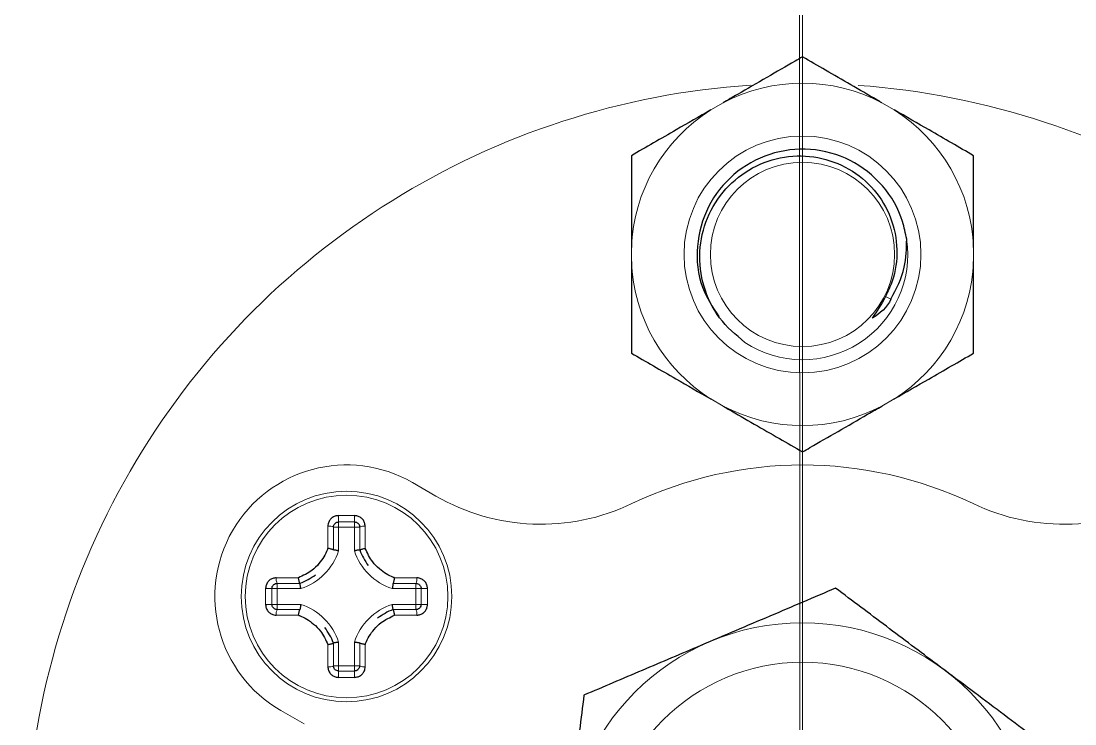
# Model space of a CAD drawing. Header units: millimetres. Extents: x 3795014 to 4300160, y 3869364 to 4016788.
# Drawn here: x 4228933 to 4228983, y 3923379.5 to 3923412.9 of the extents above; entities that cross this region are included whole.
import ezdxf

# ---------------------------------------------------------------- set-up
doc = ezdxf.new("R2010")
doc.units = ezdxf.units.MM
doc.linetypes.add('CENTER', pattern=[2, 1.25, -0.25, 0.25, -0.25])
doc.layers.add('Дополнительная', color=7, linetype='Continuous', lineweight=18)

# ---------------------------------------------------------------- blocks, each defined once
blk = doc.blocks.new('SW_CENTERMARKSYMBOL_1')
at = {"color": 0, "linetype": 'Continuous', "lineweight": 0}
blk.add_line((0.5, 0), (11.2, 0), dxfattribs=at)

msp = doc.modelspace()

# ---------------------------------------------------------------- linework, layer by layer
at = {"color": 0, "linetype": 'Continuous', "lineweight": -3, "extrusion": (0, 0, -1)}
for centre, major_axis, end_param in [((4228964.708, 3923404.542, 0), (9.33, -4.721), 0.142453), ((4228971.632, 3923401.038, 0), (2.664, -1.348), 0.520467)]:
    msp.add_ellipse(centre, major_axis=major_axis, ratio=0.816497, start_param=0, end_param=end_param, dxfattribs=at)
at = {"color": 0, "linetype": 'Continuous', "lineweight": -3}
for points, knots in [([(4228970.094, 3923411.198, 0), (4228969.977, 3923411.131, 0), (4228969.002, 3923410.567, 0), (4228967.731, 3923409.834, 0), (4228966.549, 3923409.151, 0), (4228966.323, 3923409.021, 0)], [0, 0, 0, 0, 0.099009, 0.827304, 1, 1, 1, 1]), ([(4228973.866, 3923409.021, 0), (4228973.784, 3923409.068, 0), (4228972.872, 3923409.594, 0), (4228971.572, 3923410.345, 0), (4228970.457, 3923410.989, 0), (4228970.094, 3923411.198, 0)], [0, 0, 0, 0, 0.062212, 0.694721, 1, 1, 1, 1]), ([(4228965.741, 3923408.685, 0), (4228965.188, 3923408.366, 0), (4228963.873, 3923407.606, 0), (4228962.668, 3923406.911, 0), (4228961.969, 3923406.507, 0)], [0, 0, 0, 0, 0.4199566, 1, 1, 1, 1]), ([(4228978.219, 3923406.507, 0), (4228977.527, 3923406.907, 0), (4228976.322, 3923407.602, 0), (4228975.007, 3923408.362, 0), (4228974.448, 3923408.685, 0)], [0, 0, 0, 0, 0.574831, 1, 1, 1, 1]), ([(4228975.041, 3923402.546, 0), (4228974.985, 3923402.824, 0), (4228974.801, 3923403.742, 0), (4228973.98, 3923405.159, 0), (4228972.412, 3923406.393, 0), (4228970.482, 3923406.932, 0), (4228968.495, 3923406.691, 0), (4228966.753, 3923405.709, 0), (4228965.514, 3923404.13, 0), (4228964.99, 3923402.213, 0), (4228965.165, 3923400.311, 0), (4228965.828, 3923399.316, 0), (4228966.126, 3923398.869, 0)], [0, 0, 0, 0, 0.047163, 0.155228, 0.263294, 0.371359, 0.479424, 0.587489, 0.695555, 0.80362, 0.911685, 1, 1, 1, 1]), ([(4228961.969, 3923406.507, 0), (4228961.969, 3923405.708, 0), (4228961.969, 3923404.317, 0), (4228961.969, 3923402.798, 0), (4228961.969, 3923402.152, 0)], [0, 0, 0, 0, 0.574831, 1, 1, 1, 1]), ([(4228967.351, 3923397.636, 0), (4228966.924, 3923397.999, 0), (4228966.068, 3923398.724, 0), (4228965.333, 3923400.274, 0), (4228965.128, 3923401.944, 0), (4228965.5, 3923403.58, 0), (4228966.382, 3923404.984, 0), (4228967.676, 3923406.002, 0), (4228969.22, 3923406.529, 0), (4228970.836, 3923406.505, 0), (4228972.341, 3923405.95, 0), (4228973.559, 3923404.933, 0), (4228974.361, 3923403.578, 0), (4228974.658, 3923402.055, 0), (4228974.48, 3923400.755, 0), (4228974.151, 3923400.06, 0), (4228974.037, 3923399.821, 0)], [0, 0, 0, 0, 0.077271, 0.154542, 0.231851, 0.307581, 0.383335, 0.458006, 0.532203, 0.605824, 0.678473, 0.751037, 0.822145, 0.893282, 0.963203, 1, 1, 1, 1]), ([(4228978.219, 3923402.152, 0), (4228978.219, 3923402.246, 0), (4228978.219, 3923403.3, 0), (4228978.219, 3923404.801, 0), (4228978.219, 3923406.088, 0), (4228978.219, 3923406.507, 0)], [0, 0, 0, 0, 0.062212, 0.694721, 1, 1, 1, 1]), ([(4228974.296, 3923399.69, 0), (4228974.551, 3923400.185, 0), (4228975.014, 3923401.084, 0), (4228975.032, 3923402.092, 0), (4228975.041, 3923402.546, 0)], [0, 0, 0, 0, 0.550289, 1, 1, 1, 1]), ([(4228961.969, 3923401.48, 0), (4228961.969, 3923401.386, 0), (4228961.969, 3923400.333, 0), (4228961.969, 3923398.831, 0), (4228961.969, 3923397.544, 0), (4228961.969, 3923397.125, 0)], [0, 0, 0, 0, 0.0622118, 0.6947209, 1, 1, 1, 1]), ([(4228978.219, 3923397.125, 0), (4228978.219, 3923397.925, 0), (4228978.219, 3923399.315, 0), (4228978.219, 3923400.834, 0), (4228978.219, 3923401.48, 0)], [0, 0, 0, 0, 0.574831, 1, 1, 1, 1]), ([(4228961.969, 3923397.125, 0), (4228962.662, 3923396.725, 0), (4228963.866, 3923396.03, 0), (4228965.182, 3923395.271, 0), (4228965.741, 3923394.948, 0)], [0, 0, 0, 0, 0.574831, 1, 1, 1, 1]), ([(4228974.448, 3923394.948, 0), (4228975, 3923395.267, 0), (4228976.316, 3923396.026, 0), (4228977.52, 3923396.722, 0), (4228978.219, 3923397.125, 0)], [0, 0, 0, 0, 0.419957, 1, 1, 1, 1]), ([(4228966.323, 3923394.612, 0), (4228966.404, 3923394.565, 0), (4228967.316, 3923394.038, 0), (4228968.617, 3923393.287, 0), (4228969.731, 3923392.644, 0), (4228970.094, 3923392.434, 0)], [0, 0, 0, 0, 0.062212, 0.694721, 1, 1, 1, 1]), ([(4228970.094, 3923392.434, 0), (4228970.211, 3923392.502, 0), (4228971.187, 3923393.065, 0), (4228972.458, 3923393.799, 0), (4228973.639, 3923394.481, 0), (4228973.866, 3923394.612, 0)], [0, 0, 0, 0, 0.099009, 0.827304, 1, 1, 1, 1]), ([(4228948.064, 3923389.408, 0), (4228948.007, 3923389.402, 0), (4228947.895, 3923389.391, 0), (4228947.745, 3923389.306, 0), (4228947.63, 3923389.181, 0), (4228947.567, 3923389.038, 0), (4228947.56, 3923388.941, 0), (4228947.557, 3923388.901, 0)], [0, 0, 0, 0, 0.2102, 0.420368, 0.631581, 0.845757, 1, 1, 1, 1]), ([(4228947.819, 3923388.857, 0), (4228947.82, 3923388.877, 0), (4228947.823, 3923388.924, 0), (4228947.855, 3923388.994, 0), (4228947.911, 3923389.057, 0), (4228947.985, 3923389.099, 0), (4228948.041, 3923389.104, 0), (4228948.069, 3923389.107, 0)], [0, 0, 0, 0, 0.157847, 0.375222, 0.58654, 0.793953, 1, 1, 1, 1]), ([(4228948.819, 3923389.107, 0), (4228948.836, 3923389.106, 0), (4228948.882, 3923389.103, 0), (4228948.952, 3923389.074, 0), (4228949.017, 3923389.017, 0), (4228949.06, 3923388.942, 0), (4228949.066, 3923388.885, 0), (4228949.069, 3923388.857, 0)], [0, 0, 0, 0, 0.129928, 0.339645, 0.555357, 0.776449, 1, 1, 1, 1]), ([(4228949.33, 3923388.901, 0), (4228949.325, 3923388.959, 0), (4228949.313, 3923389.074, 0), (4228949.224, 3923389.227, 0), (4228949.093, 3923389.341, 0), (4228948.951, 3923389.4, 0), (4228948.859, 3923389.406, 0), (4228948.824, 3923389.408, 0)], [0, 0, 0, 0, 0.218687, 0.437447, 0.654162, 0.867429, 1, 1, 1, 1]), ([(4228947.557, 3923387.851, 0), (4228947.55, 3923387.834, 0), (4228947.454, 3923387.573, 0), (4228947.223, 3923387.194, 0), (4228946.746, 3923386.727, 0), (4228946.381, 3923386.557, 0), (4228946.158, 3923386.453, 0)], [0, 0, 0, 0, 0.0273811, 0.4113424, 0.639859, 1, 1, 1, 1]), ([(4228947.819, 3923387.779, 0), (4228947.816, 3923387.782, 0), (4228947.81, 3923387.79, 0), (4228947.768, 3923387.805, 0), (4228947.706, 3923387.822, 0), (4228947.634, 3923387.838, 0), (4228947.582, 3923387.847, 0), (4228947.559, 3923387.851, 0), (4228947.557, 3923387.851, 0)], [0, 0, 0, 0, 0.204739, 0.409441, 0.615218, 0.823538, 0.984938, 1, 1, 1, 1]), ([(4228948.069, 3923387.738, 0), (4228948.067, 3923387.738, 0), (4228948.047, 3923387.741, 0), (4228948, 3923387.749, 0), (4228947.931, 3923387.76, 0), (4228947.869, 3923387.77, 0), (4228947.827, 3923387.777, 0), (4228947.821, 3923387.778, 0), (4228947.819, 3923387.778, 0)], [0, 0, 0, 0, 0.016142, 0.150208, 0.36534, 0.577755, 0.788855, 1, 1, 1, 1]), ([(4228949.069, 3923387.778, 0), (4228949.066, 3923387.778, 0), (4228949.06, 3923387.777, 0), (4228949.018, 3923387.77, 0), (4228948.956, 3923387.76, 0), (4228948.887, 3923387.749, 0), (4228948.84, 3923387.741, 0), (4228948.821, 3923387.738, 0), (4228948.819, 3923387.738, 0)], [0, 0, 0, 0, 0.211145, 0.422245, 0.63466, 0.849792, 0.983858, 1, 1, 1, 1]), ([(4228949.069, 3923387.779, 0), (4228949.071, 3923387.782, 0), (4228949.077, 3923387.79, 0), (4228949.119, 3923387.805, 0), (4228949.181, 3923387.822, 0), (4228949.253, 3923387.838, 0), (4228949.305, 3923387.847, 0), (4228949.328, 3923387.851, 0), (4228949.33, 3923387.851, 0)], [0, 0, 0, 0, 0.204739, 0.409441, 0.615218, 0.823538, 0.984938, 1, 1, 1, 1]), ([(4228949.069, 3923387.778, 0), (4228949.069, 3923387.778, 0), (4228949.16, 3923387.512, 0), (4228949.316, 3923387.273, 0), (4228949.471, 3923387.035, 0)], [0, 0, 0, 0, 0.002942, 1, 1, 1, 1]), ([(4228950.729, 3923386.453, 0), (4228950.711, 3923386.459, 0), (4228950.451, 3923386.556, 0), (4228950.072, 3923386.787, 0), (4228949.605, 3923387.264, 0), (4228949.435, 3923387.628, 0), (4228949.33, 3923387.851, 0)], [0, 0, 0, 0, 0.027381, 0.411342, 0.639859, 1, 1, 1, 1]), ([(4228946.231, 3923386.191, 0), (4228946.232, 3923386.191, 0), (4228946.498, 3923386.283, 0), (4228946.737, 3923386.439, 0), (4228946.975, 3923386.594, 0)], [0, 0, 0, 0, 0.002942, 1, 1, 1, 1]), ([(4228945.109, 3923386.453, 0), (4228945.051, 3923386.447, 0), (4228944.936, 3923386.436, 0), (4228944.783, 3923386.347, 0), (4228944.668, 3923386.216, 0), (4228944.61, 3923386.074, 0), (4228944.604, 3923385.981, 0), (4228944.602, 3923385.946, 0)], [0, 0, 0, 0, 0.218687, 0.437447, 0.654162, 0.867429, 1, 1, 1, 1]), ([(4228944.903, 3923385.941, 0), (4228944.904, 3923385.959, 0), (4228944.907, 3923386.004, 0), (4228944.936, 3923386.075, 0), (4228944.993, 3923386.139, 0), (4228945.068, 3923386.183, 0), (4228945.125, 3923386.188, 0), (4228945.153, 3923386.191, 0)], [0, 0, 0, 0, 0.129928, 0.339645, 0.555357, 0.776449, 1, 1, 1, 1]), ([(4228946.231, 3923386.191, 0), (4228946.227, 3923386.194, 0), (4228946.22, 3923386.199, 0), (4228946.205, 3923386.241, 0), (4228946.188, 3923386.304, 0), (4228946.172, 3923386.376, 0), (4228946.163, 3923386.427, 0), (4228946.159, 3923386.451, 0), (4228946.158, 3923386.453, 0)], [0, 0, 0, 0, 0.204739, 0.409441, 0.615218, 0.823538, 0.984938, 1, 1, 1, 1]), ([(4228946.272, 3923385.941, 0), (4228946.272, 3923385.943, 0), (4228946.269, 3923385.963, 0), (4228946.261, 3923386.01, 0), (4228946.25, 3923386.078, 0), (4228946.24, 3923386.141, 0), (4228946.233, 3923386.183, 0), (4228946.232, 3923386.188, 0), (4228946.231, 3923386.191, 0)], [0, 0, 0, 0, 0.016142, 0.150208, 0.36534, 0.577755, 0.788855, 1, 1, 1, 1]), ([(4228950.656, 3923386.191, 0), (4228950.655, 3923386.188, 0), (4228950.654, 3923386.183, 0), (4228950.647, 3923386.141, 0), (4228950.637, 3923386.078, 0), (4228950.626, 3923386.01, 0), (4228950.619, 3923385.963, 0), (4228950.615, 3923385.943, 0), (4228950.615, 3923385.941, 0)], [0, 0, 0, 0, 0.211145, 0.422245, 0.63466, 0.849792, 0.983858, 1, 1, 1, 1]), ([(4228950.656, 3923386.191, 0), (4228950.66, 3923386.194, 0), (4228950.667, 3923386.199, 0), (4228950.682, 3923386.241, 0), (4228950.699, 3923386.304, 0), (4228950.715, 3923386.376, 0), (4228950.725, 3923386.427, 0), (4228950.728, 3923386.451, 0), (4228950.729, 3923386.453, 0)], [0, 0, 0, 0, 0.204739, 0.409441, 0.615218, 0.823538, 0.984938, 1, 1, 1, 1]), ([(4228951.734, 3923386.191, 0), (4228951.754, 3923386.19, 0), (4228951.802, 3923386.186, 0), (4228951.872, 3923386.155, 0), (4228951.934, 3923386.099, 0), (4228951.976, 3923386.025, 0), (4228951.982, 3923385.969, 0), (4228951.984, 3923385.941, 0)], [0, 0, 0, 0, 0.157847, 0.375222, 0.58654, 0.793953, 1, 1, 1, 1]), ([(4228952.285, 3923385.946, 0), (4228952.28, 3923386.002, 0), (4228952.269, 3923386.115, 0), (4228952.184, 3923386.265, 0), (4228952.058, 3923386.379, 0), (4228951.916, 3923386.443, 0), (4228951.819, 3923386.45, 0), (4228951.779, 3923386.453, 0)], [0, 0, 0, 0, 0.2102, 0.420368, 0.631581, 0.845757, 1, 1, 1, 1]), ([(4228971.669, 3923385.961, 0), (4228970.631, 3923385.52, 0), (4228968.534, 3923384.627, 0), (4228965.426, 3923383.306, 0), (4228962.455, 3923382.042, 0), (4228960.633, 3923381.268, 0), (4228959.714, 3923380.877, 0)], [0, 0, 0, 0, 0.2646055, 0.534949, 0.7653438, 1, 1, 1, 1]), ([(4228982.049, 3923378.15, 0), (4228981.148, 3923378.828, 0), (4228979.326, 3923380.198, 0), (4228976.628, 3923382.229, 0), (4228974.048, 3923384.17, 0), (4228972.467, 3923385.36, 0), (4228971.669, 3923385.961, 0)], [0, 0, 0, 0, 0.264605, 0.534948, 0.765344, 1, 1, 1, 1]), ([(4228944.602, 3923385.186, 0), (4228944.607, 3923385.13, 0), (4228944.618, 3923385.018, 0), (4228944.703, 3923384.867, 0), (4228944.829, 3923384.753, 0), (4228944.972, 3923384.689, 0), (4228945.068, 3923384.682, 0), (4228945.109, 3923384.679, 0)], [0, 0, 0, 0, 0.2102, 0.420368, 0.631581, 0.845757, 1, 1, 1, 1]), ([(4228945.153, 3923384.941, 0), (4228945.133, 3923384.943, 0), (4228945.086, 3923384.946, 0), (4228945.015, 3923384.977, 0), (4228944.953, 3923385.033, 0), (4228944.911, 3923385.108, 0), (4228944.906, 3923385.163, 0), (4228944.903, 3923385.191, 0)], [0, 0, 0, 0, 0.157847, 0.375222, 0.58654, 0.793953, 1, 1, 1, 1]), ([(4228946.272, 3923385.191, 0), (4228946.272, 3923385.189, 0), (4228946.269, 3923385.17, 0), (4228946.261, 3923385.122, 0), (4228946.25, 3923385.054, 0), (4228946.24, 3923384.991, 0), (4228946.233, 3923384.949, 0), (4228946.232, 3923384.944, 0), (4228946.231, 3923384.941, 0)], [0, 0, 0, 0, 0.016142, 0.150208, 0.36534, 0.577755, 0.788855, 1, 1, 1, 1]), ([(4228950.656, 3923384.941, 0), (4228950.655, 3923384.944, 0), (4228950.654, 3923384.949, 0), (4228950.647, 3923384.991, 0), (4228950.637, 3923385.054, 0), (4228950.626, 3923385.122, 0), (4228950.619, 3923385.17, 0), (4228950.615, 3923385.189, 0), (4228950.615, 3923385.191, 0)], [0, 0, 0, 0, 0.2111454, 0.4222447, 0.6346605, 0.8497924, 0.9838579, 1, 1, 1, 1]), ([(4228951.984, 3923385.191, 0), (4228951.983, 3923385.174, 0), (4228951.98, 3923385.128, 0), (4228951.951, 3923385.058, 0), (4228951.895, 3923384.993, 0), (4228951.819, 3923384.949, 0), (4228951.763, 3923384.944, 0), (4228951.734, 3923384.941, 0)], [0, 0, 0, 0, 0.129928, 0.339645, 0.555357, 0.776449, 1, 1, 1, 1]), ([(4228951.779, 3923384.679, 0), (4228951.836, 3923384.685, 0), (4228951.951, 3923384.697, 0), (4228952.104, 3923384.786, 0), (4228952.219, 3923384.917, 0), (4228952.277, 3923385.059, 0), (4228952.283, 3923385.151, 0), (4228952.285, 3923385.186, 0)], [0, 0, 0, 0, 0.218687, 0.437447, 0.654162, 0.867429, 1, 1, 1, 1]), ([(4228946.158, 3923384.679, 0), (4228946.159, 3923384.681, 0), (4228946.163, 3923384.705, 0), (4228946.172, 3923384.756, 0), (4228946.188, 3923384.829, 0), (4228946.205, 3923384.891, 0), (4228946.22, 3923384.933, 0), (4228946.227, 3923384.938, 0), (4228946.231, 3923384.941, 0)], [0, 0, 0, 0, 0.015062, 0.176462, 0.384782, 0.590559, 0.795261, 1, 1, 1, 1]), ([(4228946.158, 3923384.679, 0), (4228946.176, 3923384.673, 0), (4228946.436, 3923384.576, 0), (4228946.815, 3923384.346, 0), (4228947.282, 3923383.869, 0), (4228947.453, 3923383.504, 0), (4228947.557, 3923383.281, 0)], [0, 0, 0, 0, 0.027381, 0.411342, 0.639859, 1, 1, 1, 1]), ([(4228949.33, 3923383.281, 0), (4228949.337, 3923383.298, 0), (4228949.434, 3923383.559, 0), (4228949.664, 3923383.938, 0), (4228950.141, 3923384.405, 0), (4228950.506, 3923384.575, 0), (4228950.729, 3923384.679, 0)], [0, 0, 0, 0, 0.027381, 0.411342, 0.639859, 1, 1, 1, 1]), ([(4228950.656, 3923384.941, 0), (4228950.655, 3923384.941, 0), (4228950.389, 3923384.85, 0), (4228950.15, 3923384.694, 0), (4228949.912, 3923384.538, 0)], [0, 0, 0, 0, 0.002942, 1, 1, 1, 1]), ([(4228950.729, 3923384.679, 0), (4228950.728, 3923384.681, 0), (4228950.725, 3923384.705, 0), (4228950.715, 3923384.756, 0), (4228950.699, 3923384.829, 0), (4228950.682, 3923384.891, 0), (4228950.667, 3923384.933, 0), (4228950.66, 3923384.938, 0), (4228950.656, 3923384.941, 0)], [0, 0, 0, 0, 0.015062, 0.176462, 0.384782, 0.590559, 0.795261, 1, 1, 1, 1]), ([(4228947.819, 3923383.354, 0), (4228947.818, 3923383.355, 0), (4228947.727, 3923383.621, 0), (4228947.571, 3923383.859, 0), (4228947.416, 3923384.097, 0)], [0, 0, 0, 0, 0.002942, 1, 1, 1, 1]), ([(4228947.557, 3923383.281, 0), (4228947.559, 3923383.281, 0), (4228947.582, 3923383.285, 0), (4228947.634, 3923383.295, 0), (4228947.706, 3923383.31, 0), (4228947.768, 3923383.327, 0), (4228947.81, 3923383.343, 0), (4228947.816, 3923383.35, 0), (4228947.819, 3923383.353, 0)], [0, 0, 0, 0, 0.015062, 0.176462, 0.384782, 0.590559, 0.795261, 1, 1, 1, 1]), ([(4228948.069, 3923383.395, 0), (4228948.067, 3923383.394, 0), (4228948.047, 3923383.391, 0), (4228948, 3923383.384, 0), (4228947.931, 3923383.373, 0), (4228947.869, 3923383.362, 0), (4228947.827, 3923383.355, 0), (4228947.821, 3923383.354, 0), (4228947.819, 3923383.354, 0)], [0, 0, 0, 0, 0.016142, 0.150208, 0.36534, 0.577755, 0.788855, 1, 1, 1, 1]), ([(4228949.069, 3923383.354, 0), (4228949.066, 3923383.354, 0), (4228949.06, 3923383.355, 0), (4228949.018, 3923383.362, 0), (4228948.956, 3923383.373, 0), (4228948.887, 3923383.384, 0), (4228948.84, 3923383.391, 0), (4228948.821, 3923383.394, 0), (4228948.819, 3923383.395, 0)], [0, 0, 0, 0, 0.211145, 0.422245, 0.63466, 0.849792, 0.983858, 1, 1, 1, 1]), ([(4228949.33, 3923383.281, 0), (4228949.328, 3923383.281, 0), (4228949.305, 3923383.285, 0), (4228949.253, 3923383.295, 0), (4228949.181, 3923383.31, 0), (4228949.119, 3923383.327, 0), (4228949.077, 3923383.343, 0), (4228949.071, 3923383.35, 0), (4228949.069, 3923383.353, 0)], [0, 0, 0, 0, 0.015062, 0.176462, 0.384782, 0.590559, 0.795261, 1, 1, 1, 1]), ([(4228947.557, 3923382.231, 0), (4228947.563, 3923382.174, 0), (4228947.574, 3923382.059, 0), (4228947.663, 3923381.905, 0), (4228947.794, 3923381.791, 0), (4228947.936, 3923381.732, 0), (4228948.028, 3923381.727, 0), (4228948.064, 3923381.725, 0)], [0, 0, 0, 0, 0.218687, 0.437447, 0.654162, 0.867429, 1, 1, 1, 1]), ([(4228948.069, 3923382.025, 0), (4228948.051, 3923382.027, 0), (4228948.006, 3923382.029, 0), (4228947.935, 3923382.058, 0), (4228947.871, 3923382.115, 0), (4228947.827, 3923382.191, 0), (4228947.821, 3923382.247, 0), (4228947.819, 3923382.275, 0)], [0, 0, 0, 0, 0.129928, 0.339645, 0.555357, 0.776449, 1, 1, 1, 1]), ([(4228949.069, 3923382.275, 0), (4228949.067, 3923382.255, 0), (4228949.064, 3923382.208, 0), (4228949.033, 3923382.138, 0), (4228948.976, 3923382.076, 0), (4228948.902, 3923382.034, 0), (4228948.846, 3923382.028, 0), (4228948.819, 3923382.025, 0)], [0, 0, 0, 0, 0.157847, 0.375222, 0.58654, 0.793953, 1, 1, 1, 1]), ([(4228948.824, 3923381.725, 0), (4228948.88, 3923381.73, 0), (4228948.992, 3923381.741, 0), (4228949.142, 3923381.826, 0), (4228949.257, 3923381.951, 0), (4228949.321, 3923382.094, 0), (4228949.327, 3923382.191, 0), (4228949.33, 3923382.231, 0)], [0, 0, 0, 0, 0.2102, 0.420368, 0.631581, 0.845757, 1, 1, 1, 1]), ([(4228959.714, 3923380.877, 0), (4228959.578, 3923379.758, 0), (4228959.302, 3923377.495, 0), (4228958.892, 3923374.143, 0), (4228958.501, 3923370.938, 0), (4228958.261, 3923368.974, 0), (4228958.14, 3923367.982, 0)], [0, 0, 0, 0, 0.264607, 0.534951, 0.765345, 1, 1, 1, 1])]:
    msp.add_open_spline(points, degree=3, knots=knots, dxfattribs=at)
at = {"layer": 'Дополнительная', "linetype": 'CENTER', "ltscale": 100}
msp.add_line((4228969.606, 3924837.493, 0), (4228970.096, 3922827.739, 0), dxfattribs=at)
at = {"layer": 'Дополнительная', "linetype": 'Continuous'}
for p, q in [((4228966.323, 3923409.021, 0), (4228965.741, 3923408.685, 0)), ((4228974.448, 3923408.685, 0), (4228973.866, 3923409.021, 0)), ((4228961.969, 3923402.152, 0), (4228961.969, 3923401.48, 0)), ((4228978.219, 3923401.48, 0), (4228978.219, 3923402.152, 0)), ((4228974.296, 3923399.69, 0), (4228974.037, 3923399.821, 0)), ((4228965.741, 3923394.948, 0), (4228966.323, 3923394.612, 0)), ((4228973.866, 3923394.612, 0), (4228974.448, 3923394.948, 0)), ((4228952.68, 3923390.337, 0), (4228951.569, 3923390.979, 0)), ((4228948.824, 3923389.408, 0), (4228948.064, 3923389.408, 0)), ((4228948.069, 3923389.107, 0), (4228948.819, 3923389.107, 0)), ((4228948.069, 3923388.857, 0), (4228948.069, 3923389.107, 0)), ((4228948.819, 3923388.857, 0), (4228948.819, 3923389.107, 0)), ((4228947.557, 3923388.901, 0), (4228947.557, 3923387.851, 0)), ((4228947.819, 3923387.779, 0), (4228947.819, 3923388.857, 0)), ((4228948.069, 3923388.857, 0), (4228947.819, 3923388.857, 0)), ((4228948.069, 3923387.738, 0), (4228948.069, 3923388.857, 0)), ((4228948.069, 3923388.857, 0), (4228948.819, 3923388.857, 0)), ((4228948.819, 3923388.857, 0), (4228948.819, 3923387.738, 0)), ((4228948.819, 3923388.857, 0), (4228949.069, 3923388.857, 0)), ((4228949.069, 3923388.857, 0), (4228949.069, 3923387.779, 0)), ((4228949.33, 3923387.851, 0), (4228949.33, 3923388.901, 0)), ((4228947.819, 3923387.778, 0), (4228947.819, 3923387.779, 0)), ((4228949.069, 3923387.779, 0), (4228949.069, 3923387.778, 0)), ((4228946.158, 3923386.453, 0), (4228945.109, 3923386.453, 0)), ((4228945.153, 3923386.191, 0), (4228946.231, 3923386.191, 0)), ((4228945.153, 3923385.941, 0), (4228945.153, 3923386.191, 0)), ((4228946.231, 3923386.191, 0), (4228946.231, 3923386.191, 0)), ((4228950.656, 3923386.191, 0), (4228950.656, 3923386.191, 0)), ((4228950.656, 3923386.191, 0), (4228951.734, 3923386.191, 0)), ((4228951.779, 3923386.453, 0), (4228950.729, 3923386.453, 0)), ((4228951.734, 3923386.191, 0), (4228951.734, 3923385.941, 0)), ((4228944.602, 3923385.946, 0), (4228944.602, 3923385.186, 0)), ((4228944.903, 3923385.191, 0), (4228944.903, 3923385.941, 0)), ((4228945.153, 3923385.941, 0), (4228944.903, 3923385.941, 0)), ((4228945.153, 3923385.941, 0), (4228946.272, 3923385.941, 0)), ((4228945.153, 3923385.191, 0), (4228945.153, 3923385.941, 0)), ((4228950.615, 3923385.941, 0), (4228951.734, 3923385.941, 0)), ((4228951.984, 3923385.941, 0), (4228951.734, 3923385.941, 0)), ((4228951.734, 3923385.941, 0), (4228951.734, 3923385.191, 0)), ((4228951.984, 3923385.941, 0), (4228951.984, 3923385.191, 0)), ((4228952.285, 3923385.186, 0), (4228952.285, 3923385.946, 0)), ((4228945.153, 3923385.191, 0), (4228944.903, 3923385.191, 0)), ((4228946.272, 3923385.191, 0), (4228945.153, 3923385.191, 0)), ((4228945.153, 3923385.191, 0), (4228945.153, 3923384.941, 0)), ((4228951.734, 3923385.191, 0), (4228950.615, 3923385.191, 0)), ((4228951.734, 3923384.941, 0), (4228951.734, 3923385.191, 0)), ((4228951.984, 3923385.191, 0), (4228951.734, 3923385.191, 0)), ((4228945.109, 3923384.679, 0), (4228946.158, 3923384.679, 0)), ((4228946.231, 3923384.941, 0), (4228945.153, 3923384.941, 0)), ((4228946.231, 3923384.941, 0), (4228946.231, 3923384.941, 0)), ((4228950.656, 3923384.941, 0), (4228950.656, 3923384.941, 0)), ((4228951.734, 3923384.941, 0), (4228950.656, 3923384.941, 0)), ((4228950.729, 3923384.679, 0), (4228951.779, 3923384.679, 0)), ((4228947.557, 3923383.281, 0), (4228947.557, 3923382.231, 0)), ((4228947.819, 3923383.353, 0), (4228947.819, 3923383.354, 0)), ((4228947.819, 3923382.275, 0), (4228947.819, 3923383.353, 0)), ((4228948.069, 3923382.275, 0), (4228948.069, 3923383.395, 0)), ((4228948.819, 3923383.395, 0), (4228948.819, 3923382.275, 0)), ((4228949.069, 3923383.354, 0), (4228949.069, 3923383.353, 0)), ((4228949.069, 3923383.353, 0), (4228949.069, 3923382.275, 0)), ((4228949.33, 3923382.231, 0), (4228949.33, 3923383.281, 0)), ((4228947.819, 3923382.275, 0), (4228948.069, 3923382.275, 0)), ((4228948.819, 3923382.275, 0), (4228948.069, 3923382.275, 0)), ((4228948.069, 3923382.025, 0), (4228948.069, 3923382.275, 0)), ((4228949.069, 3923382.275, 0), (4228948.819, 3923382.275, 0)), ((4228948.819, 3923382.025, 0), (4228948.819, 3923382.275, 0)), ((4228948.064, 3923381.725, 0), (4228948.824, 3923381.725, 0)), ((4228948.819, 3923382.025, 0), (4228948.069, 3923382.025, 0)), ((4228945.319, 3923380.153, 0), (4228946.43, 3923379.512, 0))]:
    msp.add_line(p, q, dxfattribs=at)
for centre, radius in [((4228970.094, 3923373.066, 0), 63.5), ((4228970.094, 3923373.066, 0), 59.75), ((4228970.094, 3923373.066, 0), 58.5), ((4228970.094, 3923401.816, 0), 5.625), ((4228970.094, 3923401.816, 0), 4.375), ((4228948.444, 3923385.566, 0), 5), ((4228948.444, 3923385.566, 0), 4.814), ((4228970.094, 3923373.066, 0), 11.25), ((4228970.094, 3923373.066, 0), 9.375)]:
    msp.add_circle(centre, radius, dxfattribs=at)
for centre, radius, start, end in [((4228970.094, 3923373.066, 0), 36.875, 93.8337, 206.1357), ((4228970.094, 3923401.816, 0), 8.132, 62.3676, 117.6324), ((4228970.094, 3923373.066, 0), 36.875, 334.1827, 85.9001), ((4228970.094, 3923401.816, 0), 8.132, 122.3676, 177.6324), ((4228970.094, 3923401.816, 0), 8.132, 2.3676, 57.6324), ((4228970.094, 3923401.816, 0), 5, 236.7311, 8.3886), ((4228970.094, 3923401.816, 0), 8.132, 182.3676, 237.6324), ((4228970.094, 3923401.816, 0), 8.132, 302.3676, 357.6324), ((4228970.094, 3923401.816, 0), 8.132, 242.3676, 297.6324), ((4228948.444, 3923385.566, 0), 6.25, 60, 240), ((4228970.094, 3923373.066, 0), 18.75, 64.4174, 115.5826), ((4228957.68, 3923398.998, 0), 10, 240, 295.5826), ((4228982.509, 3923398.998, 0), 10, 244.4174, 300), ((4228951.94, 3923389.322, 0), 3.878, 178.7346, 183.1822), ((4228944.947, 3923389.322, 0), 3.878, 356.8178, 1.2654), ((4228947.623, 3923388.493, 0), 0.413, 61.6931, 99.1495), ((4228949.265, 3923388.493, 0), 0.413, 80.8505, 118.3069), ((4228945.404, 3923388.606, 0), 2.802, 288.0414, 341.9586), ((4228951.483, 3923388.606, 0), 2.802, 198.0414, 251.9586), ((4228945.517, 3923386.387, 0), 0.413, 170.8505, 208.3069), ((4228951.37, 3923386.387, 0), 0.413, 331.6931, 9.1495), ((4228944.688, 3923382.07, 0), 3.878, 86.8178, 91.2654), ((4228952.2, 3923382.07, 0), 3.878, 88.7346, 93.1822), ((4228944.688, 3923389.063, 0), 3.878, 268.7346, 273.1822), ((4228945.404, 3923382.527, 0), 2.802, 18.0414, 71.9586), ((4228951.483, 3923382.527, 0), 2.802, 108.0414, 161.9586), ((4228952.2, 3923389.063, 0), 3.878, 266.8178, 271.2654), ((4228945.517, 3923384.745, 0), 0.413, 151.6931, 189.1495), ((4228951.37, 3923384.745, 0), 0.413, 350.8505, 28.3069), ((4228947.623, 3923382.639, 0), 0.413, 260.8505, 298.3069), ((4228949.265, 3923382.639, 0), 0.413, 241.6931, 279.1495), ((4228951.94, 3923381.81, 0), 3.878, 176.8178, 181.2654), ((4228944.947, 3923381.81, 0), 3.878, 358.7346, 3.1822)]:
    msp.add_arc(centre, radius, start, end, dxfattribs=at)

# ---------------------------------------------------------------- block references
at = {"color": 0, "linetype": 'Continuous', "lineweight": -3, "xscale": -10, "yscale": 10, "zscale": 10, "rotation": 269.9999999999999}
msp.add_blockref('SW_CENTERMARKSYMBOL_1', (4228970.094, 3923373.066, 0), dxfattribs=at)

doc.saveas('drawing.dxf')
